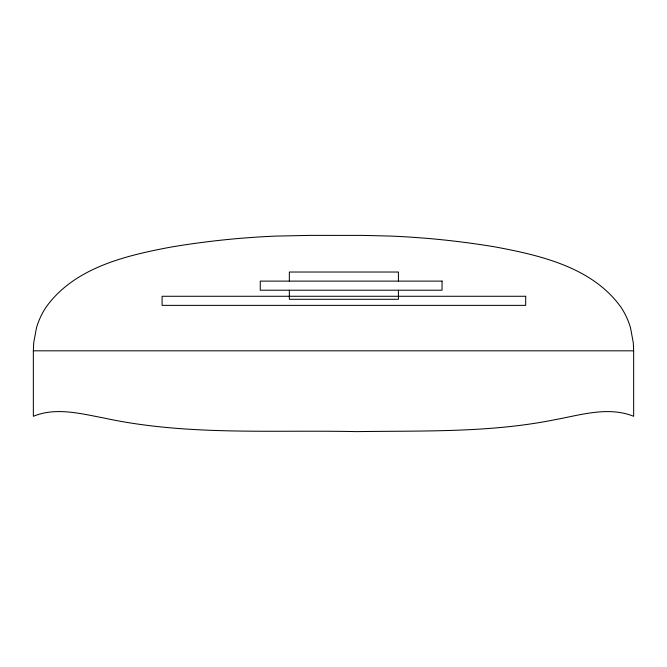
<?xml version="1.0" encoding="UTF-8"?>
<svg xmlns="http://www.w3.org/2000/svg" width="667" height="667" viewBox="0 0 667 667"><rect width="100%" height="100%" fill="white"/><g stroke="black" fill="none" stroke-linecap="round" stroke-linejoin="round"><path stroke-width="1" d="M33.35 350.817L33.692 342.88L36.468 327.872A74.812 74.812 0 0 1 45.823 307.529C74.304 267.375 126.255 255.436 171.878 246.915A862.664 862.664 0 0 1 199.583 242.763L206.512 241.871A844.947 844.947 0 0 1 241.146 238.261L255.002 237.227A833.808 833.808 0 0 1 275.779 236.093L310.413 235.376L363.515 235.401L391.221 236.093A833.775 833.775 0 0 1 411.998 237.227L425.854 238.261A844.947 844.947 0 0 1 460.488 241.871L467.417 242.763A863.115 863.115 0 0 1 495.122 246.915C540.745 255.436 592.696 267.375 621.185 307.529A74.812 74.812 0 0 1 630.532 327.872L633.308 342.88L633.65 350.817L633.65 416.3C608.187 406.003 580.315 415.132 554.602 419.76C489.52 432.916 422.611 430.615 356.587 431.624C272.461 429.748 186.693 436.035 103.794 417.984C80.882 413.69 55.87 406.928 33.35 416.3L33.35 350.817L633.65 350.817M398.424 281.115L398.424 272.028L289.345 272.028L289.345 281.115M398.424 290.212L398.424 299.3L289.345 299.3L289.345 290.212M442.063 281.115L260.263 281.115L260.263 290.212L442.063 290.212L442.063 281.115M525.688 296.273L162.089 296.273L162.089 305.369L525.688 305.369L525.688 296.273"/></g></svg>
